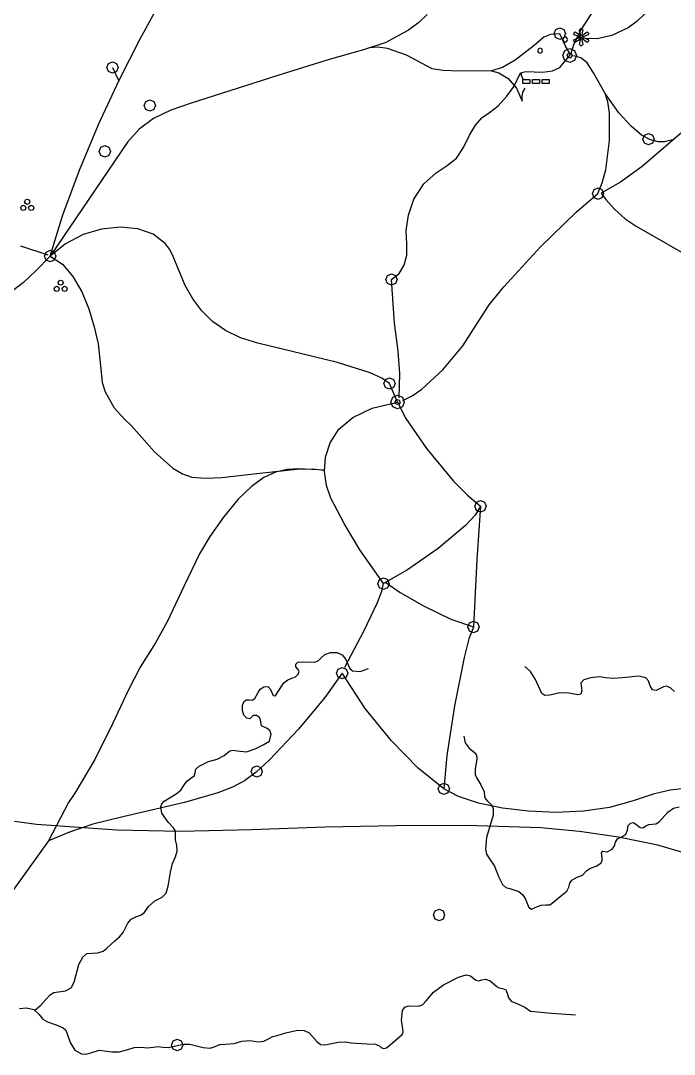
# Model space of a CAD drawing. Extents: x 59 to 518, y 17 to 555.
# Drawn here: x 219.2 to 289.3, y 19.7 to 130.7 of the extents above; entities that cross this region are included whole.
import ezdxf

# ---------------------------------------------------------------- set-up
doc = ezdxf.new("R2010")
doc.units = 0

msp = doc.modelspace()

# ---------------------------------------------------------------- linework, layer by layer
at = {"layer": '1'}
for p, q in [((231.945407, 128.670237), (234.039914, 132.451292)), ((280.880389, 132.180152), (279.336372, 129.783783)), ((262.788465, 131.333509), (261.881765, 130.461224)), ((286.158517, 131.424856), (285.271842, 130.575985)), ((261.881765, 130.461224), (260.79543, 129.655155)), ((276.584305, 129.718708), (277.012929, 129.899771)), ((277.012929, 129.899771), (277.441241, 129.718721)), ((279.134827, 129.681288), (279.31686, 129.864379)), ((279.31686, 129.864379), (279.49854, 129.681288)), ((284.374662, 129.914185), (282.617928, 129.071749)), ((285.271842, 130.575985), (284.374662, 129.914185)), ((260.79543, 129.655155), (258.340432, 128.329953)), ((275.311563, 128.914791), (274.276915, 128.025744)), ((276.018246, 129.182389), (275.311563, 128.914791)), ((277.013755, 129.280224), (276.018246, 129.182389)), ((276.406505, 129.281), (276.584305, 129.718708)), ((276.584305, 128.846379), (276.406505, 129.281)), ((277.012929, 128.665757), (276.584305, 128.846379)), ((277.441245, 128.846379), (277.012929, 128.665757)), ((277.62111, 127.929488), (277.013755, 129.280224)), ((277.403859, 128.846219), (277.32519, 128.654)), ((277.593653, 128.927049), (277.403859, 128.846219)), ((277.441241, 129.718721), (277.619, 129.281)), ((277.619, 129.281), (277.441245, 128.846379)), ((277.78186, 128.846219), (277.593653, 128.927049)), ((277.86, 128.654), (277.78186, 128.846219)), ((278.478662, 129.290763), (278.661753, 129.487613)), ((278.589622, 129.145716), (278.478662, 129.290763)), ((279.336372, 129.783783), (278.527322, 128.188542)), ((278.833732, 129.056166), (278.589622, 129.145716)), ((278.589622, 128.671997), (278.833732, 128.7612)), ((278.661753, 129.487613), (278.979076, 129.256191)), ((279.188802, 128.907294), (278.833732, 129.056166)), ((278.833732, 128.7612), (279.188802, 128.907294)), ((279.738932, 128.751232), (278.893226, 128.952972)), ((278.979076, 129.256191), (279.223374, 129.02477)), ((279.223374, 128.792993), (278.979076, 128.561571)), ((279.27241, 129.059342), (279.134827, 129.681288)), ((279.134827, 128.132947), (279.27241, 128.758421)), ((279.223374, 129.02477), (279.27241, 129.059342)), ((279.27241, 128.758421), (279.223374, 128.792993)), ((279.49854, 129.681288), (279.360957, 129.059342)), ((279.360957, 129.059342), (279.410346, 129.02477)), ((279.410346, 128.792993), (279.360957, 128.758421)), ((279.360957, 128.758421), (279.49854, 128.132947)), ((279.410346, 129.02477), (279.654115, 129.256191)), ((279.654115, 128.561571), (279.410346, 128.792993)), ((279.7995, 129.05625), (279.445, 128.907)), ((279.445, 128.907), (279.7995, 128.76125)), ((279.654115, 129.256191), (279.971967, 129.487613)), ((281.026592, 128.737461), (279.738932, 128.751232)), ((280.043219, 129.145781), (279.7995, 129.05625)), ((279.7995, 128.76125), (280.043219, 128.672156)), ((279.971967, 129.487613), (280.154, 129.291)), ((280.154, 129.291), (280.043219, 129.145781)), ((282.617928, 129.071749), (281.026592, 128.737461)), ((229.729029, 124.281612), (231.945407, 128.670237)), ((258.340432, 128.329953), (255.93663, 127.53448)), ((257.520546, 127.825117), (256.553045, 127.745992)), ((258.544994, 127.682428), (257.520546, 127.825117)), ((260.58189, 126.970539), (258.544994, 127.682428)), ((274.276915, 128.025744), (272.215066, 126.428325)), ((274.718595, 127.645542), (274.64019, 127.452)), ((274.907595, 127.725049), (274.718595, 127.645542)), ((275.096728, 127.645542), (274.907595, 127.725049)), ((275.175, 127.452), (275.096728, 127.645542)), ((277.32519, 128.654), (277.403859, 128.460458)), ((277.403859, 128.460458), (277.593653, 128.380951)), ((277.566769, 127.459726), (278.080985, 127.676948)), ((277.593653, 128.380951), (277.781707, 128.460494)), ((278.176865, 127.047854), (277.62111, 127.929488)), ((277.781707, 128.460494), (277.86, 128.654)), ((278.080985, 127.676948), (278.594373, 127.459619)), ((278.527322, 128.188542), (278.177059, 127.047952)), ((278.478662, 128.527), (278.589622, 128.671997)), ((278.661753, 128.33015), (278.478662, 128.527)), ((278.979076, 128.561571), (278.661753, 128.33015)), ((279.31686, 127.953384), (279.134827, 128.132947)), ((279.49854, 128.132947), (279.31686, 127.953384)), ((279.971967, 128.33015), (279.654115, 128.561571)), ((280.154, 128.527), (279.971967, 128.33015)), ((280.043219, 128.672156), (280.154, 128.527)), ((252.251295, 126.504217), (246.776057, 124.779294)), ((255.93663, 127.53448), (252.251295, 126.504217)), ((263.327775, 125.513262), (260.58189, 126.970539)), ((274.64019, 127.452), (274.718595, 127.261544)), ((274.718595, 127.261544), (274.907595, 127.182478)), ((274.907595, 127.182478), (275.096574, 127.261185)), ((275.096574, 127.261185), (275.175, 127.452)), ((277.013755, 125.651564), (278.176865, 127.047854)), ((277.353912, 126.934), (277.566769, 127.459726)), ((277.566769, 126.411185), (277.353912, 126.934)), ((277.816598, 126.934), (277.893944, 127.124456)), ((277.893944, 126.743544), (277.816598, 126.934)), ((277.893944, 127.124456), (278.080828, 127.203522)), ((278.080828, 126.664478), (277.893944, 126.743544)), ((278.080828, 127.203522), (278.266853, 127.124815)), ((278.266786, 126.743544), (278.080828, 126.664478)), ((278.344, 126.934), (278.266786, 126.743544)), ((278.266853, 127.124815), (278.344, 126.934)), ((279.289082, 126.681521), (278.519018, 126.909592)), ((278.807, 126.934), (278.594276, 126.411185)), ((278.594373, 127.459619), (278.807, 126.934)), ((279.956228, 126.142302), (279.289082, 126.681521)), ((228.405564, 125.651), (228.582923, 126.088708)), ((228.582923, 125.213292), (228.405564, 125.651)), ((228.582923, 126.088708), (229.011635, 126.269771)), ((229.011, 125.651), (229.692212, 124.20285)), ((229.011635, 126.269771), (229.439704, 126.088721)), ((229.617, 125.651), (229.439597, 125.213292)), ((229.439704, 126.088721), (229.617, 125.651)), ((264.456748, 125.32344), (263.327775, 125.513262)), ((270.860175, 125.659133), (269.691515, 125.302654)), ((272.215066, 126.428325), (270.860175, 125.659133)), ((276.254572, 125.281991), (277.013755, 125.651564)), ((278.080985, 126.194227), (277.566769, 126.411185)), ((278.594276, 126.411185), (278.080985, 126.194227)), ((280.631792, 125.077492), (279.956228, 126.142302)), ((227.525485, 119.523318), (229.729029, 124.281612)), ((229.011635, 125.032229), (228.582923, 125.213292)), ((229.439597, 125.213292), (229.011635, 125.032229)), ((246.776057, 124.779294), (237.46103, 121.81138)), ((266.304329, 125.251193), (264.456748, 125.32344)), ((269.691515, 125.302654), (266.304329, 125.251193)), ((269.691668, 125.302792), (270.484061, 125.094532)), ((270.484061, 125.094532), (271.462521, 124.474118)), ((271.462521, 124.474118), (272.37682, 123.448099)), ((272.123427, 123.653788), (272.497501, 124.397089)), ((272.497501, 124.397089), (272.813898, 125.075788)), ((272.813898, 125.075788), (273.387205, 125.233523)), ((272.859, 125.116), (272.866125, 124.788375)), ((272.866125, 124.788375), (273.114, 124.331)), ((273.067, 123.944), (273.067, 124.369)), ((273.067, 124.369), (273.806, 124.369)), ((273.387205, 125.233523), (275.149018, 125.15481)), ((273.806, 124.369), (273.806, 123.944)), ((274.104, 123.944), (274.104, 124.369)), ((274.104, 124.369), (274.844, 124.369)), ((274.844, 124.369), (274.844, 123.944)), ((275.142, 123.944), (275.142, 124.369)), ((275.142, 124.369), (275.881, 124.369)), ((275.149018, 125.15481), (276.254572, 125.281991)), ((275.881, 124.369), (275.881, 123.944)), ((281.872508, 122.859362), (280.631792, 125.077492)), ((271.35142, 122.590077), (272.123427, 123.653788)), ((272.37682, 123.448099), (272.976728, 122.023022)), ((273.062899, 122.995462), (273.318569, 123.419312)), ((273.806, 123.944), (273.067, 123.944)), ((274.844, 123.944), (274.104, 123.944)), ((275.881, 123.944), (275.142, 123.944)), ((232.585702, 122.007385), (233.014282, 122.189771)), ((233.014282, 122.189771), (233.44266, 122.007596)), ((270.399628, 121.539992), (271.35142, 122.590077)), ((272.967865, 122.538341), (273.062899, 122.995462)), ((272.976728, 122.023022), (272.967865, 122.538341)), ((282.171277, 121.968358), (281.872508, 122.859362)), ((283.363436, 120.791592), (281.872668, 122.859462)), ((232.408211, 121.571), (232.585702, 122.007385)), ((232.585702, 121.133292), (232.408211, 121.571)), ((233.014282, 120.952229), (232.585702, 121.133292)), ((233.442553, 121.133292), (233.014282, 120.952229)), ((235.27573, 121.070063), (233.423937, 120.164705)), ((233.62, 121.571), (233.442553, 121.133292)), ((233.44266, 122.007596), (233.62, 121.571)), ((237.46103, 121.81138), (235.27573, 121.070063)), ((269.486201, 120.837569), (270.399628, 121.539992)), ((282.351385, 120.768172), (282.171277, 121.968358)), ((233.423937, 120.164705), (231.879987, 119.036437)), ((267.980855, 119.475806), (268.701398, 120.287275)), ((268.701398, 120.287275), (269.486201, 120.837569)), ((282.368468, 117.80002), (282.351385, 120.768172)), ((284.663819, 119.337418), (283.363436, 120.791592)), ((225.469479, 114.633252), (227.525485, 119.523318)), ((231.879987, 119.036437), (230.61821, 117.62639)), ((267.311575, 118.402599), (267.980855, 119.475806)), ((285.78875, 118.397188), (284.663819, 119.337418)), ((290.656623, 119.134049), (285.844242, 115.01286)), ((230.61821, 117.62639), (222.33889, 105.40939)), ((266.680561, 117.067089), (267.311575, 118.402599)), ((281.949452, 114.674439), (282.368468, 117.80002)), ((286.753162, 117.87115), (285.78875, 118.397188)), ((285.948564, 117.959), (286.12632, 118.393621)), ((286.12632, 117.521292), (285.948564, 117.959)), ((286.12632, 118.393621), (286.554635, 118.574243)), ((286.554635, 118.574243), (286.982704, 118.393655)), ((287.571987, 117.659553), (286.753162, 117.87115)), ((287.16, 117.959), (286.982597, 117.521292)), ((286.982704, 118.393655), (287.16, 117.959)), ((288.260158, 117.662643), (287.571987, 117.659553)), ((289.304268, 117.913882), (288.260158, 117.662643)), ((227.584211, 116.649), (227.761658, 117.086708)), ((227.761658, 116.211292), (227.584211, 116.649)), ((227.761658, 117.086708), (228.189929, 117.267771)), ((228.189929, 117.267771), (228.618616, 117.086721)), ((228.796, 116.649), (228.618509, 116.211292)), ((228.618616, 117.086721), (228.796, 116.649)), ((265.921584, 115.917389), (266.680561, 117.067089)), ((286.554635, 117.340229), (286.12632, 117.521292)), ((286.982597, 117.521292), (286.554635, 117.340229)), ((228.189929, 116.030229), (227.761658, 116.211292)), ((228.618509, 116.211292), (228.189929, 116.030229)), ((264.918794, 115.139955), (265.921584, 115.917389)), ((223.695716, 109.849313), (225.469479, 114.633252)), ((262.438421, 113.158319), (263.736352, 114.348896)), ((263.736352, 114.348896), (264.918794, 115.139955)), ((281.584438, 113.277466), (281.949452, 114.674439)), ((285.844242, 115.01286), (283.549092, 113.35899)), ((261.370341, 111.536268), (262.438421, 113.158319)), ((281.120035, 112.110962), (281.584438, 113.277466)), ((283.549092, 113.35899), (281.461618, 112.180102)), ((278.775133, 110.133413), (281.120035, 112.110962)), ((280.514211, 112.112), (280.691746, 112.549708)), ((280.691746, 111.674468), (280.514211, 112.112)), ((280.691746, 112.549708), (281.120635, 112.730771)), ((281.120635, 112.730771), (281.548704, 112.549721)), ((281.461618, 112.180102), (281.953516, 111.467955)), ((281.726, 112.112), (281.548597, 111.674468)), ((281.548704, 112.549721), (281.726, 112.112)), ((219.584435, 111.247), (219.665486, 111.446981)), ((219.665486, 111.047019), (219.584435, 111.247)), ((219.665486, 111.446981), (219.861365, 111.53028)), ((219.861365, 110.96372), (219.665486, 111.047019)), ((219.861365, 111.53028), (220.057421, 111.447035)), ((220.057597, 111.047019), (219.861365, 110.96372)), ((220.057421, 111.447035), (220.139, 111.247)), ((220.139, 111.247), (220.057597, 111.047019)), ((260.770538, 109.816721), (261.370341, 111.536268)), ((281.120635, 111.493582), (280.691746, 111.674468)), ((281.548597, 111.674468), (281.120635, 111.493582)), ((281.953516, 111.467955), (282.881679, 110.453523)), ((219.159082, 110.577), (219.240441, 110.776981)), ((219.240441, 110.377019), (219.159082, 110.577)), ((219.240441, 110.776981), (219.436365, 110.86028)), ((219.436365, 110.29372), (219.240441, 110.377019)), ((219.436365, 110.86028), (219.632421, 110.777035)), ((219.632597, 110.377019), (219.436365, 110.29372)), ((219.632421, 110.777035), (219.714, 110.577)), ((219.714, 110.577), (219.632597, 110.377019)), ((220.009434, 110.577), (220.090661, 110.776981)), ((220.090661, 110.377019), (220.009434, 110.577)), ((220.090661, 110.776981), (220.286717, 110.86028)), ((220.286717, 110.29372), (220.090661, 110.377019)), ((220.286717, 110.86028), (220.482465, 110.777035)), ((220.482641, 110.377019), (220.286717, 110.29372)), ((220.482465, 110.777035), (220.564, 110.577)), ((220.564, 110.577), (220.482641, 110.377019)), ((222.3389, 105.4094), (223.695716, 109.849313)), ((274.935455, 106.388041), (278.775133, 110.133413)), ((282.881679, 110.453523), (284.040756, 109.4125)), ((260.542805, 108.162661), (260.770538, 109.816721)), ((284.040756, 109.4125), (285.225398, 108.620582)), ((225.851221, 107.710228), (223.977881, 106.742628)), ((227.843105, 108.303831), (225.851221, 107.710228)), ((229.837235, 108.514653), (227.843105, 108.303831)), ((231.717314, 108.333909), (229.837235, 108.514653)), ((233.367046, 107.752814), (231.717314, 108.333909)), ((234.670134, 106.762582), (233.367046, 107.752814)), ((260.590931, 106.737069), (260.542805, 108.162661)), ((285.225398, 108.620582), (293.128879, 104.057811)), ((219.12382, 106.506466), (222.0664, 105.5521)), ((223.977881, 106.742628), (222.33938, 105.409816)), ((235.155343, 106.111295), (234.670134, 106.762582)), ((260.603614, 105.518502), (260.590931, 106.737069)), ((222.33889, 105.40939), (220.799237, 103.839576)), ((221.733211, 105.41), (221.910878, 105.847708)), ((221.910879, 104.973791), (221.733211, 105.41)), ((221.910878, 105.847708), (222.339635, 106.028771)), ((222.33938, 105.409816), (223.64415, 104.541333)), ((222.339635, 106.028771), (222.767704, 105.847721)), ((222.945, 105.41), (222.767597, 104.973791)), ((222.767704, 105.847721), (222.945, 105.41)), ((235.51028, 105.35443), (235.155343, 106.111295)), ((260.334154, 104.424619), (260.603614, 105.518502)), ((271.005942, 102.119054), (274.935455, 106.388041)), ((222.339635, 104.791582), (221.910879, 104.973791)), ((222.767597, 104.973791), (222.339635, 104.791582)), ((223.64415, 104.541333), (224.765373, 103.223042)), ((236.812907, 102.251958), (235.51028, 105.35443)), ((259.78245, 103.527056), (260.334154, 104.424619)), ((220.799237, 103.839576), (219.452075, 102.583895)), ((224.765373, 103.223042), (225.706002, 101.581496)), ((258.342858, 102.896), (258.520481, 103.333532)), ((258.520481, 103.333532), (258.948929, 103.514418)), ((258.948401, 102.897449), (259.78245, 103.527056)), ((258.948929, 103.514418), (259.377241, 103.333302)), ((259.377241, 103.333302), (259.555, 102.896)), ((219.452075, 102.583895), (218.23327, 101.64244)), ((222.751787, 101.886), (222.83297, 102.087303)), ((222.83297, 102.087303), (223.028717, 102.16928)), ((223.028717, 102.16928), (223.22484, 102.08716)), ((223.176082, 102.558), (223.257309, 102.756393)), ((223.257309, 102.356697), (223.176082, 102.558)), ((223.22484, 102.08716), (223.306, 101.886)), ((223.257309, 102.756393), (223.453365, 102.838105)), ((223.453365, 102.27472), (223.257309, 102.356697)), ((223.453365, 102.838105), (223.649421, 102.756513)), ((223.649597, 102.356697), (223.453365, 102.27472)), ((223.601787, 101.886), (223.682838, 102.087303)), ((223.649421, 102.756513), (223.731, 102.558)), ((223.731, 102.558), (223.649597, 102.356697)), ((223.682838, 102.087303), (223.878717, 102.16928)), ((223.878717, 102.16928), (224.07484, 102.08716)), ((224.07484, 102.08716), (224.156, 101.886)), ((237.632115, 100.836753), (236.812907, 102.251958)), ((258.520481, 102.461379), (258.342858, 102.896)), ((258.948929, 102.280757), (258.520481, 102.461379)), ((259.290242, 98.221389), (258.948401, 102.897449)), ((259.377377, 102.461379), (258.948929, 102.280757)), ((259.555, 102.896), (259.377377, 102.461379)), ((269.446541, 100.17702), (271.005942, 102.119054)), ((222.83297, 101.687784), (222.751787, 101.886)), ((223.028717, 101.606248), (222.83297, 101.687784)), ((223.224773, 101.687783), (223.028717, 101.606248)), ((223.306, 101.886), (223.224773, 101.687783)), ((223.682838, 101.687784), (223.601787, 101.886)), ((223.878717, 101.606248), (223.682838, 101.687784)), ((224.074773, 101.687783), (223.878717, 101.606248)), ((224.156, 101.886), (224.074773, 101.687783)), ((225.706002, 101.581496), (226.468988, 99.74325)), ((238.603955, 99.543351), (237.632115, 100.836753)), ((268.391535, 98.570662), (269.446541, 100.17702)), ((226.468988, 99.74325), (227.057282, 97.834855)), ((239.758952, 98.39509), (238.603955, 99.543351)), ((227.057282, 97.834855), (227.473838, 95.982866)), ((241.127633, 97.415306), (239.758952, 98.39509)), ((259.683941, 95.203114), (259.290242, 98.221389)), ((266.617794, 95.785665), (268.391535, 98.570662)), ((242.740523, 96.627337), (241.127633, 97.415306)), ((244.62815, 96.05452), (242.740523, 96.627337)), ((227.473838, 95.982866), (227.80354, 92.954316)), ((253.170001, 93.999944), (244.62815, 96.05452)), ((264.465566, 93.196459), (266.617794, 95.785665)), ((259.848743, 92.824494), (259.683941, 95.203114)), ((256.679897, 92.87119), (253.170001, 93.999944)), ((262.223513, 91.130862), (264.465566, 93.196459)), ((227.80354, 92.954316), (227.918955, 91.84188)), ((257.935202, 92.302167), (256.679897, 92.87119)), ((258.73955, 91.73794), (257.935202, 92.302167)), ((258.134211, 91.739), (258.31179, 92.173621)), ((258.31179, 92.173621), (258.739929, 92.354243)), ((258.739929, 92.354243), (259.168241, 92.173618)), ((259.168241, 92.173618), (259.346, 91.739)), ((259.769666, 90.196769), (259.848743, 92.824494)), ((227.918955, 91.84188), (228.228322, 90.832507)), ((258.31179, 91.301292), (258.134211, 91.739)), ((258.739929, 91.120229), (258.31179, 91.301292)), ((259.60844, 89.74369), (258.73955, 91.73794)), ((259.168377, 91.301292), (258.739929, 91.120229)), ((259.346, 91.739), (259.168377, 91.301292)), ((261.159008, 90.39686), (262.223513, 91.130862)), ((228.228322, 90.832507), (229.207636, 89.14124)), ((258.881911, 89.744), (259.094592, 90.269726)), ((259.094592, 90.269726), (259.608632, 90.486948)), ((259.344598, 89.744), (259.421944, 89.934456)), ((259.421944, 89.934456), (259.608828, 90.013522)), ((259.608632, 90.486948), (260.121954, 90.269693)), ((259.608828, 90.013522), (259.794853, 89.93444)), ((259.794853, 89.93444), (259.872, 89.744)), ((260.121954, 90.269693), (260.335, 89.744)), ((260.180295, 89.916692), (261.159008, 90.39686)), ((229.207636, 89.14124), (230.298935, 87.917093)), ((254.794777, 88.088403), (256.869591, 89.088158)), ((256.869591, 89.088158), (259.60844, 89.74369)), ((259.094592, 89.22136), (258.881911, 89.744)), ((259.608632, 89.004579), (259.094592, 89.22136)), ((259.421944, 89.553544), (259.344598, 89.744)), ((259.608828, 89.474478), (259.421944, 89.553544)), ((259.608448, 89.743769), (260.495539, 87.981433)), ((260.122099, 89.221361), (259.608632, 89.004579)), ((259.794786, 89.553544), (259.608828, 89.474478)), ((259.872, 89.744), (259.794786, 89.553544)), ((260.335, 89.744), (260.122099, 89.221361)), ((230.298935, 87.917093), (231.05967, 87.196646)), ((253.315308, 86.82628), (254.794777, 88.088403)), ((260.495539, 87.981433), (262.715796, 84.775566)), ((231.05967, 87.196646), (233.517645, 84.394757)), ((252.36249, 85.383645), (253.315308, 86.82628)), ((233.517645, 84.394757), (235.476783, 82.664291)), ((251.867632, 83.842353), (252.36249, 85.383645)), ((262.715796, 84.775566), (265.607696, 81.25795)), ((251.76204, 82.284259), (251.867632, 83.842353)), ((235.476783, 82.664291), (236.51014, 82.03392)), ((240.753318, 81.648885), (244.827745, 82.116392)), ((244.827745, 82.116392), (248.810229, 82.552811)), ((246.522426, 82.21367), (245.258837, 81.639286)), ((247.762882, 82.499857), (246.522426, 82.21367)), ((249.021401, 82.577669), (247.762882, 82.499857)), ((248.810229, 82.552811), (250.472193, 82.593521)), ((251.75741, 82.427452), (249.021401, 82.577669)), ((250.472193, 82.593521), (251.75741, 82.427452)), ((251.977024, 80.79122), (251.76204, 82.284259)), ((236.51014, 82.03392), (237.53031, 81.680976)), ((237.53031, 81.680976), (238.976427, 81.569313)), ((238.976427, 81.569313), (240.753318, 81.648885)), ((245.258837, 81.639286), (243.930919, 80.696884)), ((265.607696, 81.25795), (267.098787, 79.735919)), ((243.930919, 80.696884), (242.497475, 79.306643)), ((252.44389, 79.44509), (251.977024, 80.79122)), ((242.497475, 79.306643), (240.91731, 77.388742)), ((253.86791, 76.709616), (252.44389, 79.44509)), ((267.098787, 79.735919), (268.509718, 78.560369)), ((267.904211, 78.5601), (268.081878, 78.997808)), ((268.081878, 78.997808), (268.510635, 79.178871)), ((268.510635, 79.178871), (268.938704, 78.997821)), ((268.938704, 78.997821), (269.116, 78.5601)), ((268.081879, 78.123715), (267.904211, 78.5601)), ((268.509718, 78.560369), (267.946169, 77.6185)), ((268.510635, 77.941329), (268.081879, 78.123715)), ((268.509718, 78.560369), (268.129777, 72.831631)), ((268.938597, 78.123715), (268.510635, 77.941329)), ((269.116, 78.5601), (268.938597, 78.123715)), ((240.91731, 77.388742), (239.458039, 75.308271)), ((255.571564, 73.875753), (253.86791, 76.709616)), ((267.946169, 77.6185), (266.911935, 76.501155)), ((266.911935, 76.501155), (263.950426, 74.036005)), ((239.458039, 75.308271), (238.34579, 73.440125)), ((238.34579, 73.440125), (236.664361, 69.954898)), ((258.08832, 70.2556), (255.571564, 73.875753)), ((263.950426, 74.036005), (260.663213, 71.756857)), ((268.129777, 72.831631), (267.749836, 65.607469)), ((260.663213, 71.756857), (258.088318, 70.255649)), ((236.664361, 69.954898), (234.877035, 66.161243)), ((257.483211, 70.2548), (257.660658, 70.692508)), ((257.660658, 69.820179), (257.483211, 70.2548)), ((257.660658, 70.692508), (258.088929, 70.873571)), ((257.911103, 69.457504), (258.08832, 70.2556)), ((258.088929, 70.873571), (258.517241, 70.692521)), ((258.366316, 70.397479), (259.889689, 69.29518)), ((258.517241, 70.692521), (258.695, 70.2548)), ((258.695, 70.2548), (258.517377, 69.820179)), ((257.443895, 68.247828), (257.911103, 69.457504)), ((258.088929, 69.639557), (257.660658, 69.820179)), ((258.517377, 69.820179), (258.088929, 69.639557)), ((259.889689, 69.29518), (262.457604, 67.826134)), ((256.02616, 65.232361), (257.443895, 68.247828)), ((262.457604, 67.826134), (265.325754, 66.445258)), ((234.877035, 66.161243), (233.632413, 63.907562)), ((265.325754, 66.445258), (267.749836, 65.607469)), ((267.143858, 65.6061), (267.321525, 66.043808)), ((267.321526, 65.168392), (267.143858, 65.6061)), ((267.748658, 65.60317), (267.273696, 64.33191)), ((267.321525, 66.043808), (267.750282, 66.224871)), ((267.750282, 66.224871), (268.178285, 66.043821)), ((268.178285, 66.043821), (268.356, 65.6061)), ((268.356, 65.6061), (268.178421, 65.168392)), ((253.964, 61.2873), (256.02616, 65.232361)), ((267.750282, 64.987329), (267.321526, 65.168392)), ((268.178421, 65.168392), (267.750282, 64.987329)), ((233.632413, 63.907562), (231.98782, 61.287342)), ((267.273696, 64.33191), (266.753942, 62.341419)), ((251.103252, 61.972851), (251.405215, 62.284915)), ((251.405215, 62.284915), (251.802844, 62.651836)), ((251.802844, 62.651836), (252.411908, 62.867879)), ((252.411908, 62.867879), (253.081363, 62.872785)), ((253.081363, 62.872785), (253.660165, 62.606295)), ((253.660165, 62.606295), (254.040283, 62.126849)), ((254.040283, 62.126849), (254.284404, 61.609172)), ((266.753942, 62.341419), (265.713355, 57.126944)), ((231.98782, 61.287342), (230.689897, 58.796245)), ((248.677185, 61.598411), (248.920017, 61.82216)), ((248.690999, 61.314338), (248.677185, 61.598411)), ((248.908607, 61.075243), (248.690999, 61.314338)), ((249.057044, 60.833607), (248.908607, 61.075243)), ((248.920017, 61.82216), (249.472345, 61.88028)), ((249.472345, 61.88028), (250.680475, 61.841563)), ((250.680475, 61.841563), (251.103252, 61.972851)), ((253.050211, 60.6451), (253.227658, 61.082632)), ((253.227658, 61.082632), (253.655929, 61.263518)), ((253.655929, 61.263518), (254.084241, 61.082627)), ((254.084241, 61.082627), (254.262, 60.6451)), ((254.284404, 61.609172), (254.498364, 61.166636)), ((254.498364, 61.166636), (254.787995, 60.912615)), ((255.603173, 60.823803), (256.479205, 61.15462)), ((273.883706, 60.831508), (273.254445, 61.37588)), ((247.408508, 59.615941), (247.832635, 59.948625)), ((247.832635, 59.948625), (248.264436, 60.107576)), ((248.264436, 60.107576), (248.659519, 60.259717)), ((248.659519, 60.259717), (248.948868, 60.531746)), ((248.948868, 60.531746), (249.057044, 60.833607)), ((253.652568, 60.641182), (251.804368, 58.02391)), ((253.227658, 60.207392), (253.050211, 60.6451)), ((253.655929, 60.026329), (253.227658, 60.207392)), ((256.139248, 56.868573), (253.652568, 60.641182)), ((254.084377, 60.207392), (253.655929, 60.026329)), ((254.262, 60.6451), (254.084377, 60.207392)), ((254.787995, 60.912615), (255.603173, 60.823803)), ((274.422182, 59.985809), (273.883706, 60.831508)), ((275.106525, 58.47641), (274.422182, 59.985809)), ((279.585462, 59.929075), (279.29505, 59.602823)), ((280.351793, 60.156771), (279.585462, 59.929075)), ((281.25412, 60.248338), (280.351793, 60.156771)), ((281.95252, 60.166208), (281.25412, 60.248338)), ((282.698747, 60.089672), (281.95252, 60.166208)), ((283.754634, 60.156903), (282.698747, 60.089672)), ((285.49616, 60.328838), (283.754634, 60.156903)), ((286.251234, 60.136929), (285.49616, 60.328838)), ((286.52689, 59.818363), (286.251234, 60.136929)), ((230.689897, 58.796245), (229.034723, 55.269277)), ((244.640003, 58.580056), (244.852618, 58.924454)), ((244.852618, 58.924454), (245.254013, 59.171751)), ((245.254013, 59.171751), (245.670488, 59.223389)), ((245.670488, 59.223389), (245.928343, 58.980811)), ((245.928343, 58.980811), (246.271022, 58.267145)), ((246.734086, 58.580056), (247.408508, 59.615941)), ((279.29505, 59.602823), (279.375571, 58.747207)), ((286.70442, 59.281448), (286.52689, 59.818363)), ((286.953783, 58.8487), (286.70442, 59.281448)), ((287.369007, 58.786501), (286.953783, 58.8487)), ((288.15398, 59.198545), (287.369007, 58.786501)), ((288.492625, 59.262706), (288.15398, 59.198545)), ((288.929297, 59.048262), (288.492625, 59.262706)), ((289.320594, 58.667924), (288.929297, 59.048262)), ((243.09969, 57.571251), (243.345069, 57.778446)), ((243.345069, 57.778446), (243.673394, 57.774666)), ((243.673394, 57.774666), (244.01701, 57.763984)), ((244.01701, 57.763984), (244.307775, 57.935003)), ((244.307775, 57.935003), (244.640003, 58.580056)), ((246.271022, 58.267145), (246.49503, 58.223676)), ((246.49503, 58.223676), (246.734086, 58.580056)), ((251.804368, 58.02391), (248.973511, 54.625193)), ((275.431413, 58.239972), (275.106525, 58.47641)), ((275.952487, 58.275062), (275.431413, 58.239972)), ((277.039745, 58.555785), (275.952487, 58.275062)), ((278.006355, 58.49449), (277.039745, 58.555785)), ((278.972965, 58.314133), (278.006355, 58.49449)), ((279.272428, 58.41384), (278.972965, 58.314133)), ((279.375571, 58.747207), (279.272428, 58.41384)), ((242.94879, 56.644726), (242.960013, 57.183279)), ((243.122389, 56.135212), (242.94879, 56.644726)), ((242.960013, 57.183279), (243.09969, 57.571251)), ((258.946759, 53.395863), (256.139248, 56.868573)), ((265.713355, 57.126944), (264.893498, 51.808157)), ((243.431918, 55.829856), (243.122389, 56.135212)), ((243.741447, 55.751313), (243.431918, 55.829856)), ((243.915046, 55.922239), (243.741447, 55.751313)), ((244.111322, 56.108753), (243.915046, 55.922239)), ((244.458675, 56.091704), (244.111322, 56.108753)), ((244.775866, 55.908695), (244.458675, 56.091704)), ((244.881655, 55.597331), (244.775866, 55.908695)), ((245.002393, 55.003475), (244.881655, 55.597331)), ((229.034723, 55.269277), (227.102794, 51.369716)), ((245.606259, 54.712566), (245.002393, 55.003475)), ((245.915876, 54.499298), (245.606259, 54.712566)), ((248.973511, 54.625193), (245.861932, 51.346996)), ((246.029238, 54.089344), (245.915876, 54.499298)), ((245.173536, 52.971349), (245.847911, 53.344146)), ((245.847911, 53.344146), (246.029238, 54.089344)), ((261.8345, 50.444113), (258.946759, 53.395863)), ((266.730886, 53.883279), (266.86181, 53.179225)), ((241.015931, 51.813094), (241.609698, 52.297324)), ((241.609698, 52.297324), (241.955677, 52.380277)), ((241.955677, 52.380277), (242.384701, 52.297104)), ((242.384701, 52.297104), (243.411901, 52.206661)), ((243.411901, 52.206661), (244.317921, 52.538756)), ((244.317921, 52.538756), (245.173536, 52.971349)), ((266.86181, 53.179225), (267.294624, 52.594229)), ((267.294624, 52.594229), (267.878426, 52.152728)), ((267.878426, 52.152728), (268.064709, 51.847807)), ((227.102794, 51.369716), (224.97461, 47.760842)), ((238.327723, 50.686017), (239.324361, 51.170334)), ((239.324361, 51.170334), (240.230468, 51.432183)), ((240.230468, 51.432183), (241.015931, 51.813094)), ((245.861932, 51.346996), (244.420227, 50.034956)), ((264.893498, 51.808157), (264.560968, 48.23347)), ((268.100014, 51.467809), (267.948805, 50.329837)), ((268.064709, 51.847807), (268.100014, 51.467809)), ((237.78786, 49.62238), (237.874801, 49.960664)), ((237.874801, 49.960664), (237.954005, 50.353321)), ((237.954005, 50.353321), (238.327723, 50.686017)), ((244.420227, 50.034956), (243.171568, 49.091282)), ((243.882211, 50.0936), (244.059658, 50.531308)), ((244.059658, 49.655892), (243.882211, 50.0936)), ((244.059658, 50.531308), (244.487929, 50.712371)), ((244.487929, 50.712371), (244.916241, 50.531321)), ((244.916241, 50.531321), (245.094, 50.0936)), ((245.094, 50.0936), (244.916244, 49.655892)), ((264.561868, 48.234382), (261.8345, 50.444113)), ((267.948805, 50.329837), (267.952625, 49.756981)), ((236.666541, 48.592244), (236.979901, 49.066459)), ((236.979901, 49.066459), (237.421617, 49.367074)), ((237.421617, 49.367074), (237.78786, 49.62238)), ((243.171568, 49.091282), (241.882807, 48.40826)), ((244.487929, 49.474829), (244.059658, 49.655892)), ((244.916244, 49.655892), (244.487929, 49.474829)), ((264.137011, 48.676508), (264.565282, 48.857571)), ((264.565282, 48.857571), (264.993285, 48.676521)), ((267.952625, 49.756981), (268.100014, 49.373369)), ((268.100014, 49.373369), (268.563166, 48.649294)), ((224.97461, 47.760842), (224.299748, 46.775889)), ((234.572461, 46.902094), (235.861198, 47.716082)), ((235.861198, 47.716082), (236.362014, 48.089986)), ((236.362014, 48.089986), (236.666541, 48.592244)), ((240.320795, 47.797792), (236.727967, 46.764716)), ((241.882807, 48.40826), (240.320795, 47.797792)), ((263.959564, 48.2388), (264.137011, 48.676508)), ((264.137011, 47.801092), (263.959564, 48.2388)), ((264.565282, 47.620029), (264.137011, 47.801092)), ((266.163154, 47.406981), (264.561868, 48.234382)), ((264.993421, 47.801092), (264.565282, 47.620029)), ((264.993285, 48.676521), (265.171, 48.2388)), ((265.171, 48.2388), (264.993421, 47.801092)), ((268.563166, 48.649294), (268.905404, 47.925219)), ((268.905404, 47.925219), (268.955763, 47.431464)), ((288.863043, 48.09854), (287.034517, 47.672037)), ((290.40578, 48.27927), (288.863043, 48.09854)), ((224.299748, 46.775889), (222.140048, 42.638869)), ((236.727967, 46.764716), (230.123768, 45.241422)), ((234.216412, 46.288539), (234.322235, 46.609964)), ((234.322235, 46.609964), (234.572461, 46.902094)), ((268.308382, 46.710097), (266.163154, 47.406981)), ((270.859695, 46.173772), (268.308382, 46.710097)), ((268.955763, 47.431464), (269.030022, 47.165653)), ((269.030022, 47.165653), (269.308275, 46.878179)), ((269.308275, 46.878179), (269.656653, 46.5377)), ((284.882568, 46.952042), (282.368675, 46.234926)), ((287.034517, 47.672037), (284.882568, 46.952042)), ((234.320933, 45.622134), (234.216412, 46.288539)), ((234.975332, 44.645384), (234.320933, 45.622134)), ((269.656653, 46.5377), (269.861694, 46.152473)), ((269.861694, 46.152473), (269.87166, 45.426499)), ((273.679238, 45.828049), (270.859695, 46.173772)), ((276.629153, 45.702972), (273.679238, 45.828049)), ((279.571584, 45.828584), (276.629153, 45.702972)), ((282.368675, 46.234926), (279.571584, 45.828584)), ((287.670675, 44.704358), (288.60699, 45.719518)), ((288.60699, 45.719518), (289.222306, 46.16421)), ((289.222306, 46.16421), (289.845195, 46.314788)), ((220.856866, 44.394957), (218.484453, 44.726717)), ((229.46815, 43.817328), (220.856866, 44.394957)), ((226.92057, 44.44263), (224.393478, 43.591614)), ((230.123768, 45.241422), (226.92057, 44.44263)), ((235.559134, 44.051926), (234.975332, 44.645384)), ((269.87166, 45.426499), (269.147056, 43.011039)), ((284.358648, 44.302016), (284.610382, 44.561748)), ((284.610382, 44.561748), (284.922507, 44.610211)), ((284.922507, 44.610211), (285.174075, 44.462353)), ((285.174075, 44.462353), (285.637315, 44.069227)), ((286.221465, 44.220348), (286.561112, 44.397128)), ((286.561112, 44.397128), (286.94607, 44.431264)), ((286.94607, 44.431264), (287.331027, 44.480945)), ((287.331027, 44.480945), (287.670675, 44.704358)), ((224.393478, 43.591614), (222.140068, 42.638982)), ((236.286406, 43.647709), (229.46815, 43.817328)), ((235.768039, 43.683264), (235.559134, 44.051926)), ((235.780722, 43.276964), (235.768039, 43.683264)), ((235.780623, 42.776315), (235.780722, 43.276964)), ((243.925474, 43.833821), (236.286406, 43.647709)), ((251.823755, 44.127486), (243.925474, 43.833821)), ((259.41965, 44.280524), (251.823755, 44.127486)), ((266.972464, 44.292948), (259.41965, 44.280524)), ((275.000563, 44.035164), (266.972464, 44.292948)), ((279.138799, 43.66664), (275.000563, 44.035164)), ((283.331005, 43.064596), (279.138799, 43.66664)), ((283.674019, 43.082243), (284.120917, 43.354748)), ((284.120917, 43.354748), (284.288252, 43.816066)), ((284.288252, 43.816066), (284.358648, 44.302016)), ((285.637315, 44.069227), (285.921834, 44.042411)), ((285.921834, 44.042411), (286.221465, 44.220348)), ((222.140068, 42.638982), (216.751693, 35.192682)), ((235.901372, 42.169732), (235.780623, 42.776315)), ((235.961796, 41.532655), (235.901372, 42.169732)), ((269.147056, 43.011039), (269.056613, 41.772396)), ((282.89478, 42.114527), (282.999202, 42.527016)), ((282.999202, 42.527016), (283.211976, 42.854388)), ((283.211976, 42.854388), (283.674019, 43.082243)), ((287.555561, 42.173712), (283.331005, 43.064596)), ((291.79085, 40.938664), (287.555561, 42.173712)), ((235.780722, 40.940524), (235.961796, 41.532655)), ((269.056613, 41.772396), (269.158516, 41.210373)), ((269.158516, 41.210373), (269.388708, 40.837229)), ((281.502149, 41.35754), (281.650624, 41.552559)), ((281.549994, 40.837216), (281.502149, 41.35754)), ((281.650624, 41.552559), (282.113732, 41.479976)), ((282.113732, 41.479976), (282.646954, 41.76233)), ((282.646954, 41.76233), (282.89478, 42.114527)), ((235.227082, 39.308931), (235.462346, 40.222756)), ((235.462346, 40.222756), (235.780722, 40.940524)), ((269.388708, 40.837229), (270.002849, 39.92164)), ((280.326678, 39.715456), (280.92571, 39.940373)), ((280.92571, 39.940373), (281.434188, 40.271519)), ((281.434188, 40.271519), (281.560058, 40.517028)), ((281.560058, 40.517028), (281.549994, 40.837216)), ((234.975332, 37.799044), (235.227082, 39.308931)), ((270.002849, 39.92164), (270.435748, 38.822169)), ((278.892174, 38.742784), (279.445857, 38.954009)), ((279.445857, 38.954009), (279.939214, 39.468446)), ((279.939214, 39.468446), (280.326678, 39.715456)), ((234.774029, 37.044502), (234.975332, 37.799044)), ((270.435748, 38.822169), (270.888626, 37.96814)), ((270.888626, 37.96814), (271.239617, 37.658285)), ((278.005998, 37.695744), (278.09912, 38.096873)), ((278.09912, 38.096873), (278.328172, 38.430401)), ((278.328172, 38.430401), (278.892174, 38.742784)), ((234.331161, 36.592904), (234.774029, 37.044502)), ((271.239617, 37.658285), (271.643658, 37.536649)), ((271.643658, 37.536649), (272.610223, 37.213858)), ((272.610223, 37.213858), (273.048147, 36.855612)), ((273.048147, 36.855612), (273.335228, 36.406349)), ((276.234348, 36.005594), (277.241087, 36.820905)), ((277.241087, 36.820905), (277.774521, 37.262046)), ((277.774521, 37.262046), (278.005998, 37.695744)), ((232.408264, 34.940186), (232.881601, 35.625237)), ((232.881601, 35.625237), (233.545923, 36.22972)), ((233.545923, 36.22972), (234.331161, 36.592904)), ((273.335228, 36.406349), (273.687255, 35.511837)), ((273.687255, 35.511837), (273.980396, 35.332059)), ((273.980396, 35.332059), (274.462348, 35.521937)), ((274.462348, 35.521937), (275.033852, 35.767023)), ((275.033852, 35.767023), (275.529718, 35.793531)), ((275.529718, 35.793531), (275.934899, 35.805156)), ((275.934899, 35.805156), (276.234348, 36.005594)), ((231.003763, 34.256454), (231.512121, 34.498817)), ((231.512121, 34.498817), (232.031894, 34.673778)), ((232.031894, 34.673778), (232.408264, 34.940186)), ((263.451211, 34.7001), (263.628658, 35.137808)), ((263.628658, 34.265479), (263.451211, 34.7001)), ((263.628658, 35.137808), (264.056929, 35.318871)), ((264.056929, 35.318871), (264.485241, 35.137821)), ((264.485241, 35.137821), (264.663, 34.7001)), ((264.663, 34.7001), (264.485377, 34.265479)), ((230.142991, 32.805137), (230.646448, 33.833348)), ((230.646448, 33.833348), (231.003763, 34.256454)), ((264.056929, 34.084857), (263.628658, 34.265479)), ((264.485377, 34.265479), (264.056929, 34.084857)), ((229.257164, 31.930471), (229.775582, 32.349167)), ((229.775582, 32.349167), (230.142991, 32.805137)), ((227.998692, 30.800842), (228.371341, 31.115337)), ((228.371341, 31.115337), (229.257164, 31.930471)), ((225.411411, 29.382586), (225.813945, 30.185815)), ((225.813945, 30.185815), (226.276901, 30.551952)), ((226.276901, 30.551952), (227.444903, 30.652273)), ((227.444903, 30.652273), (227.998692, 30.800842)), ((224.908131, 27.489852), (225.411411, 29.382586)), ((264.533091, 27.192807), (266.16376, 28.038192)), ((266.16376, 28.038192), (266.956554, 28.25757)), ((266.956554, 28.25757), (267.432211, 28.160474)), ((267.432211, 28.160474), (268.006311, 27.68621)), ((268.327211, 27.626927), (268.640471, 27.756192)), ((268.640471, 27.756192), (269.039346, 27.823584)), ((269.039346, 27.823584), (269.536479, 27.634396)), ((223.971815, 26.563766), (224.579623, 26.883289)), ((224.579623, 26.883289), (224.908131, 27.489852)), ((263.455668, 26.407397), (264.533091, 27.192807)), ((268.006311, 27.68621), (268.327211, 27.626927)), ((269.536479, 27.634396), (270.251251, 27.03053)), ((270.251251, 27.03053), (270.495434, 26.88351)), ((270.495434, 26.88351), (270.875448, 26.819569)), ((270.875448, 26.819569), (271.225234, 26.680487)), ((271.225234, 26.680487), (271.378731, 26.308043)), ((221.32897, 25.026759), (221.867629, 25.638386)), ((221.867629, 25.638386), (222.315669, 26.129496)), ((222.315669, 26.129496), (222.733611, 26.363432)), ((222.733611, 26.363432), (223.971815, 26.563766)), ((262.680661, 25.502657), (263.455668, 26.407397)), ((271.378731, 26.308043), (271.500764, 25.824105)), ((271.500764, 25.824105), (271.811544, 25.460984)), ((219.016032, 24.66411), (219.793751, 24.73687)), ((219.793751, 24.73687), (220.571469, 24.567934)), ((220.571469, 24.567934), (221.122834, 24.051336)), ((220.639171, 24.431272), (221.32897, 25.026759)), ((260.022488, 23.408577), (260.123471, 24.444463)), ((260.123471, 24.444463), (260.385231, 24.822788)), ((260.385231, 24.822788), (260.828231, 24.936097)), ((260.828231, 24.936097), (261.875229, 24.917356)), ((261.875229, 24.917356), (262.323205, 25.096782)), ((262.323205, 25.096782), (262.680661, 25.502657)), ((271.811544, 25.460984), (272.667421, 25.098373)), ((272.667421, 25.098373), (273.271684, 24.796528)), ((273.271684, 24.796528), (273.875681, 24.372711)), ((221.122834, 24.051336), (221.548155, 23.501076)), ((221.548155, 23.501076), (222.048915, 23.215828)), ((260.183839, 22.491447), (260.022488, 23.408577)), ((273.875681, 24.372711), (276.140729, 24.172202)), ((276.140729, 24.172202), (278.707671, 23.971956)), ((222.048915, 23.215828), (222.975264, 22.924566)), ((222.975264, 22.924566), (223.720111, 22.571349)), ((223.720111, 22.571349), (223.99449, 22.345428)), ((223.99449, 22.345428), (224.102744, 22.036626)), ((247.619917, 22.036627), (248.86822, 22.339707)), ((248.86822, 22.339707), (249.567875, 22.286311)), ((249.567875, 22.286311), (250.116517, 22.036627)), ((260.204107, 22.127966), (260.183839, 22.491447)), ((224.102744, 22.036626), (224.455168, 21.020849)), ((235.347211, 20.738), (235.524658, 21.175708)), ((235.524658, 21.175708), (235.952929, 21.356771)), ((235.952929, 21.356771), (236.381241, 21.175721)), ((236.381241, 21.175721), (236.559, 20.738)), ((242.062627, 20.909858), (242.908363, 21.162491)), ((242.908363, 21.162491), (243.753837, 21.231238)), ((243.753837, 21.231238), (244.700336, 21.10124)), ((244.700336, 21.10124), (245.27168, 21.152955)), ((245.27168, 21.152955), (245.767487, 21.393515)), ((245.767487, 21.393515), (246.215629, 21.652999)), ((246.215629, 21.652999), (246.693833, 21.776058)), ((246.693833, 21.776058), (247.619917, 22.036627)), ((250.116517, 22.036627), (250.93196, 21.122893)), ((250.93196, 21.122893), (251.350992, 20.782161)), ((253.21738, 21.051941), (254.005169, 21.089589)), ((254.005169, 21.089589), (254.626767, 20.992762)), ((258.814577, 20.750757), (260.103627, 21.877527)), ((260.103627, 21.877527), (260.204107, 22.127966)), ((224.455168, 21.020849), (224.988567, 20.184196)), ((224.988567, 20.184196), (225.673174, 19.81356)), ((226.599347, 19.862816), (227.58611, 20.18499)), ((227.58611, 20.18499), (228.935087, 20.025093)), ((228.935087, 20.025093), (229.731475, 19.99912)), ((229.731475, 19.99912), (230.535502, 20.2372)), ((230.535502, 20.2372), (231.324514, 20.49023)), ((231.324514, 20.49023), (232.075857, 20.509103)), ((232.075857, 20.509103), (232.769328, 20.44099)), ((232.769328, 20.44099), (233.394803, 20.508971)), ((233.394803, 20.508971), (233.944739, 20.577018)), ((233.944739, 20.577018), (234.411597, 20.509103)), ((234.411597, 20.509103), (235.00052, 20.491205)), ((235.00052, 20.491205), (235.800877, 20.669661)), ((235.524658, 20.303379), (235.347211, 20.738)), ((235.952929, 20.122757), (235.524658, 20.303379)), ((235.800877, 20.669661), (236.631462, 20.848183)), ((236.381377, 20.303379), (235.952929, 20.122757)), ((236.559, 20.738), (236.381377, 20.303379)), ((236.631462, 20.848183), (237.311067, 20.830483)), ((237.311067, 20.830483), (238.740521, 20.467123)), ((238.740521, 20.467123), (239.485543, 20.421703)), ((239.485543, 20.421703), (240.049327, 20.588478)), ((240.049327, 20.588478), (240.545128, 20.786877)), ((240.545128, 20.786877), (241.116434, 20.841111)), ((241.116434, 20.841111), (242.062627, 20.909858)), ((251.350992, 20.782161), (251.807727, 20.750757)), ((251.807727, 20.750757), (253.21738, 21.051941)), ((254.626767, 20.992762), (256.338218, 20.860074)), ((256.338218, 20.860074), (257.231796, 20.820172)), ((257.231796, 20.820172), (257.687457, 20.667854)), ((257.687457, 20.667854), (257.852061, 20.466)), ((257.852061, 20.466), (258.099941, 20.377519)), ((258.099941, 20.377519), (258.42336, 20.454932)), ((258.42336, 20.454932), (258.814577, 20.750757)), ((225.673174, 19.81356), (226.143817, 19.743914)), ((226.143817, 19.743914), (226.599347, 19.862816))]:
    msp.add_line(p, q, dxfattribs=at)

doc.saveas('drawing.dxf')
